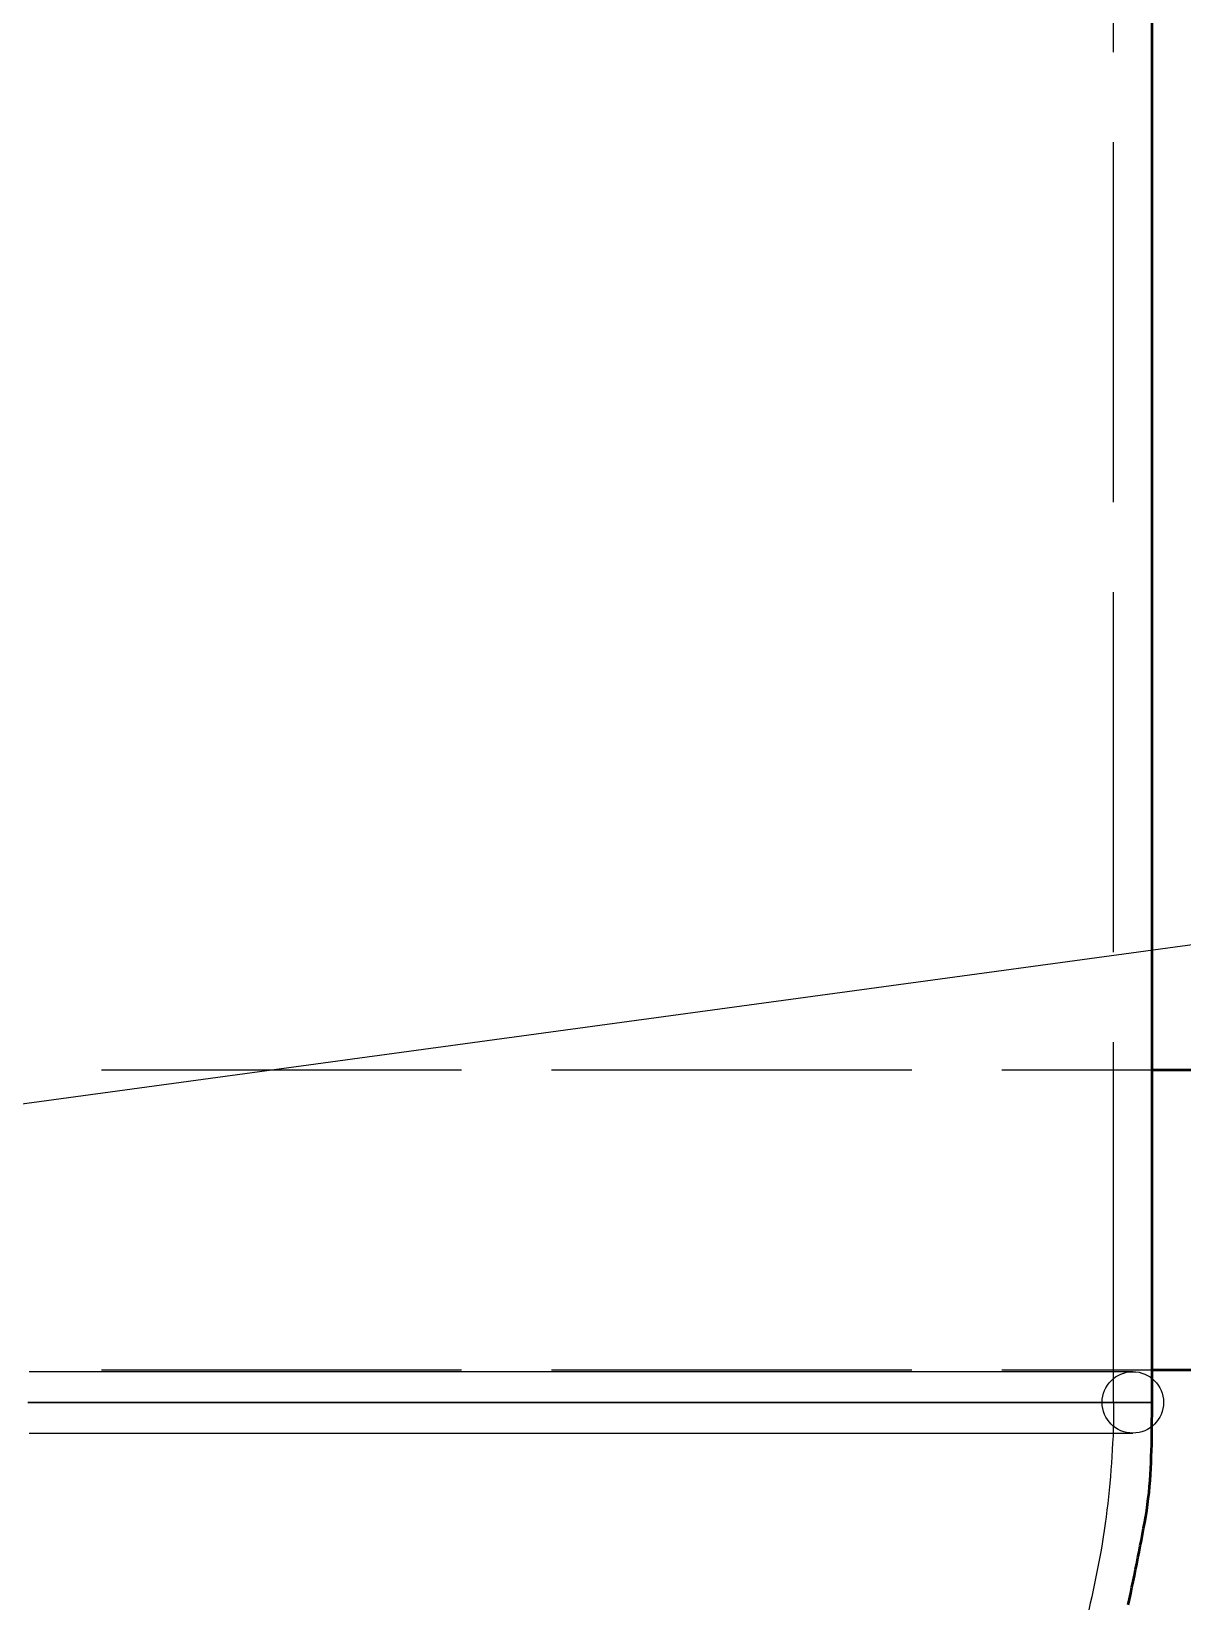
# Model space of a CAD drawing. Header units: millimetres. Extents: x 0 to 594, y 0 to 420.
# Drawn here: x 100.92 to 110.5, y 269.3 to 282.4 of the extents above; entities that cross this region are included whole.
import ezdxf

# ---------------------------------------------------------------- set-up
doc = ezdxf.new("R2010")
doc.units = ezdxf.units.MM
doc.linetypes.add('ISO02-TRAZOS', pattern=[3.75, 3, -0.75])
for name, color, linetype, lineweight in [('01-VISIBLE', 7, 'CONTINUOUS', 50), ('02-OCULTA', 4, 'ISO02-TRAZOS', 25), ('08-FINA', 5, 'CONTINUOUS', 25)]:
    doc.layers.add(name, color=color, linetype=linetype, lineweight=lineweight)

msp = doc.modelspace()

# ---------------------------------------------------------------- linework, layer by layer
at = {"layer": '01-VISIBLE'}
for p, q in [((110.25, 270.98), (110.25, 288.455)), ((110.25, 273.75), (113.5, 273.75)), ((110.25, 271.25), (113.5, 271.25))]:
    msp.add_line(p, q, dxfattribs=at)
msp.add_lwpolyline([(110.051, 269.293), (110.062, 269.342), (110.073, 269.391), (110.083, 269.44), (110.093, 269.489), (110.103, 269.538), (110.113, 269.587), (110.123, 269.636), (110.133, 269.685), (110.142, 269.735), (110.152, 269.784), (110.162, 269.833), (110.171, 269.882), (110.18, 269.932), (110.189, 269.981), (110.198, 270.03), (110.206, 270.08), (110.213, 270.129), (110.219, 270.179), (110.225, 270.229), (110.23, 270.279), (110.234, 270.329), (110.237, 270.379), (110.24, 270.429), (110.242, 270.479), (110.244, 270.529), (110.245, 270.579), (110.247, 270.629), (110.248, 270.679), (110.248, 270.729), (110.249, 270.78), (110.249, 270.83), (110.25, 270.88), (110.25, 270.93), (110.25, 270.98)], dxfattribs=at)
at = {"layer": '02-OCULTA'}
for p, q in [((109.93, 270.98), (109.93, 337.4)), ((75.25, 273.75), (110.25, 273.75)), ((75.25, 271.25), (110.25, 271.25))]:
    msp.add_line(p, q, dxfattribs=at)
for points in [[(110.09, 271.236), (110.003, 271.236), (109.917, 271.236), (109.83, 271.236), (109.743, 271.236), (109.657, 271.236), (109.57, 271.236), (109.483, 271.236), (109.396, 271.236), (109.31, 271.236), (109.223, 271.236), (109.136, 271.236), (109.05, 271.236), (108.963, 271.236), (108.876, 271.236), (108.79, 271.236), (108.703, 271.236), (108.616, 271.236), (108.529, 271.236), (108.443, 271.236), (108.356, 271.236), (108.269, 271.236), (108.183, 271.236), (108.096, 271.236), (108.009, 271.236), (107.922, 271.236), (107.836, 271.236), (107.749, 271.236), (107.662, 271.236), (107.576, 271.236), (107.489, 271.236), (107.402, 271.236), (107.316, 271.236), (107.229, 271.236), (107.142, 271.236), (107.055, 271.236), (106.969, 271.236), (106.882, 271.236), (106.795, 271.236), (106.709, 271.236), (106.622, 271.236), (106.535, 271.236), (106.449, 271.236), (106.362, 271.236), (106.275, 271.236), (106.189, 271.236), (106.102, 271.236), (106.015, 271.236), (105.928, 271.236), (105.842, 271.236), (105.755, 271.236), (105.668, 271.236), (105.582, 271.236), (105.495, 271.236), (105.408, 271.236), (105.322, 271.236), (105.235, 271.236), (105.148, 271.236), (105.061, 271.236), (104.975, 271.236), (104.888, 271.236), (104.801, 271.236), (104.715, 271.236), (104.628, 271.236), (104.541, 271.236), (104.454, 271.236), (104.368, 271.236), (104.281, 271.236), (104.194, 271.236), (104.108, 271.236), (104.021, 271.236), (103.934, 271.236), (103.848, 271.236), (103.761, 271.236), (103.674, 271.236), (103.588, 271.236), (103.501, 271.236), (103.414, 271.236), (103.327, 271.236), (103.241, 271.236), (103.154, 271.236), (103.067, 271.236), (102.981, 271.236), (102.894, 271.236), (102.807, 271.236), (102.721, 271.236), (102.634, 271.236), (102.547, 271.236), (102.46, 271.236), (102.374, 271.236), (102.287, 271.236), (102.2, 271.236), (102.114, 271.236), (102.027, 271.236), (101.94, 271.236), (101.853, 271.236), (101.767, 271.236), (101.68, 271.236), (101.593, 271.236), (101.507, 271.236), (101.42, 271.236), (101.333, 271.236), (101.247, 271.236), (101.16, 271.236), (101.073, 271.236), (100.987, 271.236), (100.9, 271.236)], [(110.09, 271.236), (110.003, 271.236), (109.917, 271.236), (109.83, 271.236), (109.743, 271.236), (109.657, 271.236), (109.57, 271.236), (109.483, 271.236), (109.397, 271.236), (109.31, 271.236), (109.223, 271.236), (109.136, 271.236), (109.05, 271.236), (108.963, 271.236), (108.876, 271.236), (108.79, 271.236), (108.703, 271.236), (108.616, 271.236), (108.53, 271.236), (108.443, 271.236), (108.356, 271.236), (108.269, 271.236), (108.183, 271.236), (108.096, 271.236), (108.009, 271.236), (107.923, 271.236), (107.836, 271.236), (107.749, 271.236), (107.663, 271.236), (107.576, 271.236), (107.489, 271.236), (107.402, 271.236), (107.316, 271.236), (107.229, 271.236), (107.142, 271.236), (107.056, 271.236), (106.969, 271.236), (106.882, 271.236), (106.796, 271.236), (106.709, 271.236), (106.622, 271.236), (106.535, 271.236), (106.449, 271.236), (106.362, 271.236), (106.275, 271.236), (106.189, 271.236), (106.102, 271.236), (106.015, 271.236), (105.929, 271.236), (105.842, 271.236), (105.755, 271.236), (105.668, 271.236), (105.582, 271.236), (105.495, 271.236), (105.408, 271.236), (105.322, 271.236), (105.235, 271.236), (105.148, 271.236), (105.062, 271.236), (104.975, 271.236), (104.888, 271.236), (104.801, 271.236), (104.715, 271.236), (104.628, 271.236), (104.541, 271.236), (104.455, 271.236), (104.368, 271.236), (104.281, 271.236), (104.195, 271.236), (104.108, 271.236), (104.021, 271.236), (103.934, 271.236), (103.848, 271.236), (103.761, 271.236), (103.674, 271.236), (103.588, 271.236), (103.501, 271.236), (103.414, 271.236), (103.328, 271.236), (103.241, 271.236), (103.154, 271.236), (103.067, 271.236), (102.981, 271.236), (102.894, 271.236), (102.807, 271.236), (102.721, 271.236), (102.634, 271.236), (102.547, 271.236), (102.461, 271.236), (102.374, 271.236), (102.287, 271.236), (102.2, 271.236), (102.114, 271.236), (102.027, 271.236), (101.94, 271.236), (101.854, 271.236), (101.767, 271.236), (101.68, 271.236), (101.593, 271.236), (101.507, 271.236), (101.42, 271.236), (101.333, 271.236), (101.247, 271.236), (101.16, 271.236), (101.073, 271.236), (100.987, 271.236), (100.9, 271.236)], [(110.25, 270.98), (110.162, 270.98), (110.075, 270.98), (109.987, 270.98), (109.9, 270.98), (109.812, 270.98), (109.725, 270.98), (109.638, 270.98), (109.55, 270.98), (109.463, 270.98), (109.375, 270.98), (109.287, 270.98), (109.2, 270.98), (109.112, 270.98), (109.025, 270.98), (108.938, 270.98), (108.85, 270.98), (108.763, 270.98), (108.675, 270.98), (108.588, 270.98), (108.5, 270.98), (108.412, 270.98), (108.325, 270.98), (108.237, 270.98), (108.15, 270.98), (108.062, 270.98), (107.975, 270.98), (107.888, 270.98), (107.8, 270.98), (107.713, 270.98), (107.625, 270.98), (107.537, 270.98), (107.45, 270.98), (107.362, 270.98), (107.275, 270.98), (107.188, 270.98), (107.1, 270.98), (107.013, 270.98), (106.925, 270.98), (106.838, 270.98), (106.75, 270.98), (106.662, 270.98), (106.575, 270.98), (106.487, 270.98), (106.4, 270.98), (106.312, 270.98), (106.225, 270.98), (106.138, 270.98), (106.05, 270.98), (105.963, 270.98), (105.875, 270.98), (105.787, 270.98), (105.7, 270.98), (105.612, 270.98), (105.525, 270.98), (105.438, 270.98), (105.35, 270.98), (105.263, 270.98), (105.175, 270.98), (105.088, 270.98), (105, 270.98), (104.912, 270.98), (104.825, 270.98), (104.737, 270.98), (104.65, 270.98), (104.562, 270.98), (104.475, 270.98), (104.388, 270.98), (104.3, 270.98), (104.213, 270.98), (104.125, 270.98), (104.037, 270.98), (103.95, 270.98), (103.862, 270.98), (103.775, 270.98), (103.688, 270.98), (103.6, 270.98), (103.513, 270.98), (103.425, 270.98), (103.338, 270.98), (103.25, 270.98), (103.162, 270.98), (103.075, 270.98), (102.987, 270.98), (102.9, 270.98), (102.812, 270.98), (102.725, 270.98), (102.637, 270.98), (102.55, 270.98), (102.463, 270.98), (102.375, 270.98), (102.287, 270.98), (102.2, 270.98), (102.112, 270.98), (102.025, 270.98), (101.938, 270.98), (101.85, 270.98), (101.763, 270.98), (101.675, 270.98), (101.587, 270.98), (101.5, 270.98), (101.412, 270.98), (101.325, 270.98), (101.237, 270.98), (101.15, 270.98), (101.062, 270.98), (100.975, 270.98), (100.887, 270.98)], [(110.25, 270.98), (110.162, 270.98), (110.075, 270.98), (109.987, 270.98), (109.9, 270.98), (109.812, 270.98), (109.725, 270.98), (109.638, 270.98), (109.55, 270.98), (109.463, 270.98), (109.375, 270.98), (109.287, 270.98), (109.2, 270.98), (109.112, 270.98), (109.025, 270.98), (108.938, 270.98), (108.85, 270.98), (108.763, 270.98), (108.675, 270.98), (108.588, 270.98), (108.5, 270.98), (108.412, 270.98), (108.325, 270.98), (108.237, 270.98), (108.15, 270.98), (108.062, 270.98), (107.975, 270.98), (107.888, 270.98), (107.8, 270.98), (107.713, 270.98), (107.625, 270.98), (107.537, 270.98), (107.45, 270.98), (107.362, 270.98), (107.275, 270.98), (107.188, 270.98), (107.1, 270.98), (107.013, 270.98), (106.925, 270.98), (106.838, 270.98), (106.75, 270.98), (106.662, 270.98), (106.575, 270.98), (106.487, 270.98), (106.4, 270.98), (106.312, 270.98), (106.225, 270.98), (106.138, 270.98), (106.05, 270.98), (105.963, 270.98), (105.875, 270.98), (105.787, 270.98), (105.7, 270.98), (105.612, 270.98), (105.525, 270.98), (105.438, 270.98), (105.35, 270.98), (105.263, 270.98), (105.175, 270.98), (105.088, 270.98), (105, 270.98), (104.912, 270.98), (104.825, 270.98), (104.737, 270.98), (104.65, 270.98), (104.562, 270.98), (104.475, 270.98), (104.388, 270.98), (104.3, 270.98), (104.213, 270.98), (104.125, 270.98), (104.037, 270.98), (103.95, 270.98), (103.862, 270.98), (103.775, 270.98), (103.688, 270.98), (103.6, 270.98), (103.513, 270.98), (103.425, 270.98), (103.338, 270.98), (103.25, 270.98), (103.162, 270.98), (103.075, 270.98), (102.987, 270.98), (102.9, 270.98), (102.812, 270.98), (102.725, 270.98), (102.637, 270.98), (102.55, 270.98), (102.463, 270.98), (102.375, 270.98), (102.287, 270.98), (102.2, 270.98), (102.112, 270.98), (102.025, 270.98), (101.938, 270.98), (101.85, 270.98), (101.763, 270.98), (101.675, 270.98), (101.587, 270.98), (101.5, 270.98), (101.412, 270.98), (101.325, 270.98), (101.237, 270.98), (101.15, 270.98), (101.062, 270.98), (100.975, 270.98), (100.887, 270.98)], [(100.887, 270.98), (100.975, 270.98), (101.062, 270.98), (101.15, 270.98), (101.237, 270.98), (101.325, 270.98), (101.412, 270.98), (101.5, 270.98), (101.587, 270.98), (101.675, 270.98), (101.763, 270.98), (101.85, 270.98), (101.938, 270.98), (102.025, 270.98), (102.112, 270.98), (102.2, 270.98), (102.287, 270.98), (102.375, 270.98), (102.463, 270.98), (102.55, 270.98), (102.637, 270.98), (102.725, 270.98), (102.812, 270.98), (102.9, 270.98), (102.987, 270.98), (103.075, 270.98), (103.162, 270.98), (103.25, 270.98), (103.338, 270.98), (103.425, 270.98), (103.513, 270.98), (103.6, 270.98), (103.688, 270.98), (103.775, 270.98), (103.862, 270.98), (103.95, 270.98), (104.037, 270.98), (104.125, 270.98), (104.213, 270.98), (104.3, 270.98), (104.388, 270.98), (104.475, 270.98), (104.562, 270.98), (104.65, 270.98), (104.737, 270.98), (104.825, 270.98), (104.912, 270.98), (105, 270.98), (105.088, 270.98), (105.175, 270.98), (105.263, 270.98), (105.35, 270.98), (105.438, 270.98), (105.525, 270.98), (105.612, 270.98), (105.7, 270.98), (105.787, 270.98), (105.875, 270.98), (105.963, 270.98), (106.05, 270.98), (106.138, 270.98), (106.225, 270.98), (106.312, 270.98), (106.4, 270.98), (106.487, 270.98), (106.575, 270.98), (106.662, 270.98), (106.75, 270.98), (106.838, 270.98), (106.925, 270.98), (107.013, 270.98), (107.1, 270.98), (107.188, 270.98), (107.275, 270.98), (107.362, 270.98), (107.45, 270.98), (107.537, 270.98), (107.625, 270.98), (107.713, 270.98), (107.8, 270.98), (107.888, 270.98), (107.975, 270.98), (108.062, 270.98), (108.15, 270.98), (108.237, 270.98), (108.325, 270.98), (108.412, 270.98), (108.5, 270.98), (108.588, 270.98), (108.675, 270.98), (108.763, 270.98), (108.85, 270.98), (108.938, 270.98), (109.025, 270.98), (109.112, 270.98), (109.2, 270.98), (109.287, 270.98), (109.375, 270.98), (109.463, 270.98), (109.55, 270.98), (109.638, 270.98), (109.725, 270.98), (109.812, 270.98), (109.9, 270.98), (109.987, 270.98), (110.075, 270.98), (110.162, 270.98), (110.25, 270.98)], [(100.887, 270.98), (100.975, 270.98), (101.062, 270.98), (101.15, 270.98), (101.237, 270.98), (101.325, 270.98), (101.412, 270.98), (101.5, 270.98), (101.587, 270.98), (101.675, 270.98), (101.763, 270.98), (101.85, 270.98), (101.938, 270.98), (102.025, 270.98), (102.112, 270.98), (102.2, 270.98), (102.287, 270.98), (102.375, 270.98), (102.463, 270.98), (102.55, 270.98), (102.637, 270.98), (102.725, 270.98), (102.812, 270.98), (102.9, 270.98), (102.987, 270.98), (103.075, 270.98), (103.162, 270.98), (103.25, 270.98), (103.338, 270.98), (103.425, 270.98), (103.513, 270.98), (103.6, 270.98), (103.688, 270.98), (103.775, 270.98), (103.862, 270.98), (103.95, 270.98), (104.037, 270.98), (104.125, 270.98), (104.213, 270.98), (104.3, 270.98), (104.388, 270.98), (104.475, 270.98), (104.562, 270.98), (104.65, 270.98), (104.737, 270.98), (104.825, 270.98), (104.912, 270.98), (105, 270.98), (105.088, 270.98), (105.175, 270.98), (105.263, 270.98), (105.35, 270.98), (105.438, 270.98), (105.525, 270.98), (105.612, 270.98), (105.7, 270.98), (105.787, 270.98), (105.875, 270.98), (105.963, 270.98), (106.05, 270.98), (106.138, 270.98), (106.225, 270.98), (106.312, 270.98), (106.4, 270.98), (106.487, 270.98), (106.575, 270.98), (106.662, 270.98), (106.75, 270.98), (106.838, 270.98), (106.925, 270.98), (107.013, 270.98), (107.1, 270.98), (107.188, 270.98), (107.275, 270.98), (107.362, 270.98), (107.45, 270.98), (107.537, 270.98), (107.625, 270.98), (107.713, 270.98), (107.8, 270.98), (107.888, 270.98), (107.975, 270.98), (108.062, 270.98), (108.15, 270.98), (108.237, 270.98), (108.325, 270.98), (108.412, 270.98), (108.5, 270.98), (108.588, 270.98), (108.675, 270.98), (108.763, 270.98), (108.85, 270.98), (108.938, 270.98), (109.025, 270.98), (109.112, 270.98), (109.2, 270.98), (109.287, 270.98), (109.375, 270.98), (109.463, 270.98), (109.55, 270.98), (109.638, 270.98), (109.725, 270.98), (109.812, 270.98), (109.9, 270.98), (109.987, 270.98), (110.075, 270.98), (110.162, 270.98), (110.25, 270.98)], [(109.93, 270.98), (109.844, 270.98), (109.758, 270.98), (109.672, 270.98), (109.586, 270.98), (109.501, 270.98), (109.415, 270.98), (109.329, 270.98), (109.243, 270.98), (109.157, 270.98), (109.071, 270.98), (108.985, 270.98), (108.899, 270.98), (108.813, 270.98), (108.727, 270.98), (108.642, 270.98), (108.556, 270.98), (108.47, 270.98), (108.384, 270.98), (108.298, 270.98), (108.212, 270.98), (108.126, 270.98), (108.04, 270.98), (107.954, 270.98), (107.868, 270.98), (107.782, 270.98), (107.697, 270.98), (107.611, 270.98), (107.525, 270.98), (107.439, 270.98), (107.353, 270.98), (107.267, 270.98), (107.181, 270.98), (107.095, 270.98), (107.009, 270.98), (106.924, 270.98), (106.838, 270.98), (106.752, 270.98), (106.666, 270.98), (106.58, 270.98), (106.494, 270.98), (106.408, 270.98), (106.322, 270.98), (106.236, 270.98), (106.15, 270.98), (106.064, 270.98), (105.979, 270.98), (105.893, 270.98), (105.807, 270.98), (105.721, 270.98), (105.635, 270.98), (105.549, 270.98), (105.463, 270.98), (105.377, 270.98), (105.291, 270.98), (105.206, 270.98), (105.12, 270.98), (105.034, 270.98), (104.948, 270.98), (104.862, 270.98), (104.776, 270.98), (104.69, 270.98), (104.604, 270.98), (104.518, 270.98), (104.432, 270.98), (104.346, 270.98), (104.261, 270.98), (104.175, 270.98), (104.089, 270.98), (104.003, 270.98), (103.917, 270.98), (103.831, 270.98), (103.745, 270.98), (103.659, 270.98), (103.573, 270.98), (103.487, 270.98), (103.402, 270.98), (103.316, 270.98), (103.23, 270.98), (103.144, 270.98), (103.058, 270.98), (102.972, 270.98), (102.886, 270.98), (102.8, 270.98), (102.714, 270.98), (102.629, 270.98), (102.543, 270.98), (102.457, 270.98), (102.371, 270.98), (102.285, 270.98), (102.199, 270.98), (102.113, 270.98), (102.027, 270.98), (101.941, 270.98), (101.855, 270.98), (101.769, 270.98), (101.684, 270.98), (101.598, 270.98), (101.512, 270.98), (101.426, 270.98), (101.34, 270.98), (101.254, 270.98), (101.168, 270.98), (101.082, 270.98), (100.996, 270.98), (100.91, 270.98)], [(100.91, 270.98), (100.996, 270.98), (101.082, 270.98), (101.168, 270.98), (101.254, 270.98), (101.34, 270.98), (101.426, 270.98), (101.512, 270.98), (101.598, 270.98), (101.684, 270.98), (101.769, 270.98), (101.855, 270.98), (101.941, 270.98), (102.027, 270.98), (102.113, 270.98), (102.199, 270.98), (102.285, 270.98), (102.371, 270.98), (102.457, 270.98), (102.543, 270.98), (102.629, 270.98), (102.714, 270.98), (102.8, 270.98), (102.886, 270.98), (102.972, 270.98), (103.058, 270.98), (103.144, 270.98), (103.23, 270.98), (103.316, 270.98), (103.402, 270.98), (103.487, 270.98), (103.573, 270.98), (103.659, 270.98), (103.745, 270.98), (103.831, 270.98), (103.917, 270.98), (104.003, 270.98), (104.089, 270.98), (104.175, 270.98), (104.261, 270.98), (104.346, 270.98), (104.432, 270.98), (104.518, 270.98), (104.604, 270.98), (104.69, 270.98), (104.776, 270.98), (104.862, 270.98), (104.948, 270.98), (105.034, 270.98), (105.12, 270.98), (105.206, 270.98), (105.291, 270.98), (105.377, 270.98), (105.463, 270.98), (105.549, 270.98), (105.635, 270.98), (105.721, 270.98), (105.807, 270.98), (105.893, 270.98), (105.979, 270.98), (106.064, 270.98), (106.15, 270.98), (106.236, 270.98), (106.322, 270.98), (106.408, 270.98), (106.494, 270.98), (106.58, 270.98), (106.666, 270.98), (106.752, 270.98), (106.838, 270.98), (106.924, 270.98), (107.009, 270.98), (107.095, 270.98), (107.181, 270.98), (107.267, 270.98), (107.353, 270.98), (107.439, 270.98), (107.525, 270.98), (107.611, 270.98), (107.697, 270.98), (107.782, 270.98), (107.868, 270.98), (107.954, 270.98), (108.04, 270.98), (108.126, 270.98), (108.212, 270.98), (108.298, 270.98), (108.384, 270.98), (108.47, 270.98), (108.556, 270.98), (108.642, 270.98), (108.727, 270.98), (108.813, 270.98), (108.899, 270.98), (108.985, 270.98), (109.071, 270.98), (109.157, 270.98), (109.243, 270.98), (109.329, 270.98), (109.415, 270.98), (109.501, 270.98), (109.586, 270.98), (109.672, 270.98), (109.758, 270.98), (109.844, 270.98), (109.93, 270.98)], [(109.93, 270.98), (109.844, 270.98), (109.758, 270.98), (109.672, 270.98), (109.586, 270.98), (109.501, 270.98), (109.415, 270.98), (109.329, 270.98), (109.243, 270.98), (109.157, 270.98), (109.071, 270.98), (108.985, 270.98), (108.899, 270.98), (108.813, 270.98), (108.727, 270.98), (108.642, 270.98), (108.556, 270.98), (108.47, 270.98), (108.384, 270.98), (108.298, 270.98), (108.212, 270.98), (108.126, 270.98), (108.04, 270.98), (107.954, 270.98), (107.868, 270.98), (107.782, 270.98), (107.697, 270.98), (107.611, 270.98), (107.525, 270.98), (107.439, 270.98), (107.353, 270.98), (107.267, 270.98), (107.181, 270.98), (107.095, 270.98), (107.009, 270.98), (106.924, 270.98), (106.838, 270.98), (106.752, 270.98), (106.666, 270.98), (106.58, 270.98), (106.494, 270.98), (106.408, 270.98), (106.322, 270.98), (106.236, 270.98), (106.15, 270.98), (106.064, 270.98), (105.979, 270.98), (105.893, 270.98), (105.807, 270.98), (105.721, 270.98), (105.635, 270.98), (105.549, 270.98), (105.463, 270.98), (105.377, 270.98), (105.291, 270.98), (105.206, 270.98), (105.12, 270.98), (105.034, 270.98), (104.948, 270.98), (104.862, 270.98), (104.776, 270.98), (104.69, 270.98), (104.604, 270.98), (104.518, 270.98), (104.432, 270.98), (104.346, 270.98), (104.261, 270.98), (104.175, 270.98), (104.089, 270.98), (104.003, 270.98), (103.917, 270.98), (103.831, 270.98), (103.745, 270.98), (103.659, 270.98), (103.573, 270.98), (103.487, 270.98), (103.402, 270.98), (103.316, 270.98), (103.23, 270.98), (103.144, 270.98), (103.058, 270.98), (102.972, 270.98), (102.886, 270.98), (102.8, 270.98), (102.714, 270.98), (102.629, 270.98), (102.543, 270.98), (102.457, 270.98), (102.371, 270.98), (102.285, 270.98), (102.199, 270.98), (102.113, 270.98), (102.027, 270.98), (101.941, 270.98), (101.855, 270.98), (101.769, 270.98), (101.684, 270.98), (101.598, 270.98), (101.512, 270.98), (101.426, 270.98), (101.34, 270.98), (101.254, 270.98), (101.168, 270.98), (101.082, 270.98), (100.996, 270.98), (100.91, 270.98)], [(100.91, 270.98), (100.996, 270.98), (101.082, 270.98), (101.168, 270.98), (101.254, 270.98), (101.34, 270.98), (101.426, 270.98), (101.512, 270.98), (101.598, 270.98), (101.684, 270.98), (101.769, 270.98), (101.855, 270.98), (101.941, 270.98), (102.027, 270.98), (102.113, 270.98), (102.199, 270.98), (102.285, 270.98), (102.371, 270.98), (102.457, 270.98), (102.543, 270.98), (102.629, 270.98), (102.714, 270.98), (102.8, 270.98), (102.886, 270.98), (102.972, 270.98), (103.058, 270.98), (103.144, 270.98), (103.23, 270.98), (103.316, 270.98), (103.402, 270.98), (103.487, 270.98), (103.573, 270.98), (103.659, 270.98), (103.745, 270.98), (103.831, 270.98), (103.917, 270.98), (104.003, 270.98), (104.089, 270.98), (104.175, 270.98), (104.261, 270.98), (104.346, 270.98), (104.432, 270.98), (104.518, 270.98), (104.604, 270.98), (104.69, 270.98), (104.776, 270.98), (104.862, 270.98), (104.948, 270.98), (105.034, 270.98), (105.12, 270.98), (105.206, 270.98), (105.291, 270.98), (105.377, 270.98), (105.463, 270.98), (105.549, 270.98), (105.635, 270.98), (105.721, 270.98), (105.807, 270.98), (105.893, 270.98), (105.979, 270.98), (106.064, 270.98), (106.15, 270.98), (106.236, 270.98), (106.322, 270.98), (106.408, 270.98), (106.494, 270.98), (106.58, 270.98), (106.666, 270.98), (106.752, 270.98), (106.838, 270.98), (106.924, 270.98), (107.009, 270.98), (107.095, 270.98), (107.181, 270.98), (107.267, 270.98), (107.353, 270.98), (107.439, 270.98), (107.525, 270.98), (107.611, 270.98), (107.697, 270.98), (107.782, 270.98), (107.868, 270.98), (107.954, 270.98), (108.04, 270.98), (108.126, 270.98), (108.212, 270.98), (108.298, 270.98), (108.384, 270.98), (108.47, 270.98), (108.556, 270.98), (108.642, 270.98), (108.727, 270.98), (108.813, 270.98), (108.899, 270.98), (108.985, 270.98), (109.071, 270.98), (109.157, 270.98), (109.243, 270.98), (109.329, 270.98), (109.415, 270.98), (109.501, 270.98), (109.586, 270.98), (109.672, 270.98), (109.758, 270.98), (109.844, 270.98), (109.93, 270.98)], [(109.93, 270.98), (109.93, 270.924), (109.929, 270.867), (109.928, 270.811), (109.927, 270.755), (109.925, 270.699), (109.922, 270.642), (109.919, 270.586), (109.916, 270.53), (109.912, 270.474), (109.908, 270.418), (109.904, 270.362), (109.899, 270.305), (109.893, 270.249), (109.887, 270.193), (109.881, 270.138), (109.874, 270.082), (109.867, 270.026), (109.86, 269.97), (109.852, 269.914), (109.843, 269.859), (109.834, 269.803), (109.825, 269.748), (109.815, 269.692), (109.805, 269.637), (109.794, 269.581), (109.783, 269.526), (109.772, 269.471), (109.76, 269.416), (109.748, 269.361), (109.736, 269.306), (109.723, 269.251)], [(100.9, 270.724), (100.987, 270.724), (101.073, 270.724), (101.16, 270.724), (101.247, 270.724), (101.333, 270.724), (101.42, 270.724), (101.507, 270.724), (101.593, 270.724), (101.68, 270.724), (101.767, 270.724), (101.853, 270.724), (101.94, 270.724), (102.027, 270.724), (102.114, 270.724), (102.2, 270.724), (102.287, 270.724), (102.374, 270.724), (102.46, 270.724), (102.547, 270.724), (102.634, 270.724), (102.721, 270.724), (102.807, 270.724), (102.894, 270.724), (102.981, 270.724), (103.067, 270.724), (103.154, 270.724), (103.241, 270.724), (103.327, 270.724), (103.414, 270.724), (103.501, 270.724), (103.588, 270.724), (103.674, 270.724), (103.761, 270.724), (103.848, 270.724), (103.934, 270.724), (104.021, 270.724), (104.108, 270.724), (104.194, 270.724), (104.281, 270.724), (104.368, 270.724), (104.454, 270.724), (104.541, 270.724), (104.628, 270.724), (104.715, 270.724), (104.801, 270.724), (104.888, 270.724), (104.975, 270.724), (105.061, 270.724), (105.148, 270.724), (105.235, 270.724), (105.322, 270.724), (105.408, 270.724), (105.495, 270.724), (105.582, 270.724), (105.668, 270.724), (105.755, 270.724), (105.842, 270.724), (105.928, 270.724), (106.015, 270.724), (106.102, 270.724), (106.189, 270.724), (106.275, 270.724), (106.362, 270.724), (106.449, 270.724), (106.535, 270.724), (106.622, 270.724), (106.709, 270.724), (106.795, 270.724), (106.882, 270.724), (106.969, 270.724), (107.055, 270.724), (107.142, 270.724), (107.229, 270.724), (107.316, 270.724), (107.402, 270.724), (107.489, 270.724), (107.576, 270.724), (107.662, 270.724), (107.749, 270.724), (107.836, 270.724), (107.922, 270.724), (108.009, 270.724), (108.096, 270.724), (108.183, 270.724), (108.269, 270.724), (108.356, 270.724), (108.443, 270.724), (108.529, 270.724), (108.616, 270.724), (108.703, 270.724), (108.79, 270.724), (108.876, 270.724), (108.963, 270.724), (109.05, 270.724), (109.136, 270.724), (109.223, 270.724), (109.31, 270.724), (109.396, 270.724), (109.483, 270.724), (109.57, 270.724), (109.657, 270.724), (109.743, 270.724), (109.83, 270.724), (109.917, 270.724), (110.003, 270.724), (110.09, 270.724)], [(100.9, 270.724), (100.987, 270.724), (101.073, 270.724), (101.16, 270.724), (101.247, 270.724), (101.333, 270.724), (101.42, 270.724), (101.507, 270.724), (101.593, 270.724), (101.68, 270.724), (101.767, 270.724), (101.853, 270.724), (101.94, 270.724), (102.027, 270.724), (102.114, 270.724), (102.2, 270.724), (102.287, 270.724), (102.374, 270.724), (102.46, 270.724), (102.547, 270.724), (102.634, 270.724), (102.721, 270.724), (102.807, 270.724), (102.894, 270.724), (102.981, 270.724), (103.067, 270.724), (103.154, 270.724), (103.241, 270.724), (103.327, 270.724), (103.414, 270.724), (103.501, 270.724), (103.588, 270.724), (103.674, 270.724), (103.761, 270.724), (103.848, 270.724), (103.934, 270.724), (104.021, 270.724), (104.108, 270.724), (104.194, 270.724), (104.281, 270.724), (104.368, 270.724), (104.454, 270.724), (104.541, 270.724), (104.628, 270.724), (104.715, 270.724), (104.801, 270.724), (104.888, 270.724), (104.975, 270.724), (105.061, 270.724), (105.148, 270.724), (105.235, 270.724), (105.322, 270.724), (105.408, 270.724), (105.495, 270.724), (105.582, 270.724), (105.668, 270.724), (105.755, 270.724), (105.842, 270.724), (105.928, 270.724), (106.015, 270.724), (106.102, 270.724), (106.189, 270.724), (106.275, 270.724), (106.362, 270.724), (106.449, 270.724), (106.535, 270.724), (106.622, 270.724), (106.709, 270.724), (106.795, 270.724), (106.882, 270.724), (106.969, 270.724), (107.055, 270.724), (107.142, 270.724), (107.229, 270.724), (107.316, 270.724), (107.402, 270.724), (107.489, 270.724), (107.576, 270.724), (107.662, 270.724), (107.749, 270.724), (107.836, 270.724), (107.922, 270.724), (108.009, 270.724), (108.096, 270.724), (108.183, 270.724), (108.269, 270.724), (108.356, 270.724), (108.443, 270.724), (108.529, 270.724), (108.616, 270.724), (108.703, 270.724), (108.79, 270.724), (108.876, 270.724), (108.963, 270.724), (109.05, 270.724), (109.136, 270.724), (109.223, 270.724), (109.31, 270.724), (109.396, 270.724), (109.483, 270.724), (109.57, 270.724), (109.657, 270.724), (109.743, 270.724), (109.83, 270.724), (109.917, 270.724), (110.003, 270.724), (110.09, 270.724)]]:
    msp.add_lwpolyline(points, dxfattribs=at)
msp.add_circle((110.09, 270.98), 0.256, dxfattribs=at)
at = {"layer": '08-FINA'}
msp.add_line((137.537, 278.46), (93.75, 272.5), dxfattribs=at)

doc.saveas('drawing.dxf')
